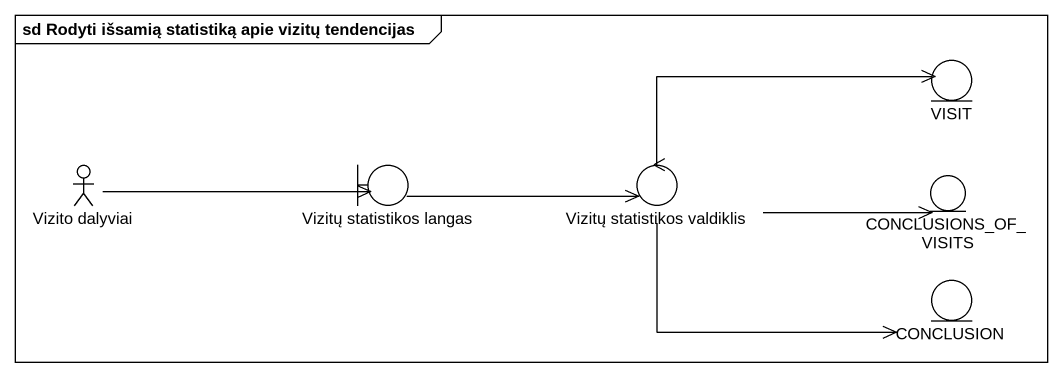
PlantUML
@startuml
mainframe sd Rodyti išsamią statistiką apie vizitų tendencijas
entity VISIT
actor "Vizito dalyviai" as Vizito_dalyviai
boundary "Vizitų statistikos langas" as Vizitų_statistikos_langas
control "Vizitų statistikos valdiklis" as Vizitų_statistikos_valdiklis
entity CONCLUSIONS_OF_VISITS
entity CONCLUSION
Vizito_dalyviai -right-> Vizitų_statistikos_langas
Vizitų_statistikos_langas -right-> Vizitų_statistikos_valdiklis
Vizitų_statistikos_valdiklis -right-> VISIT
Vizitų_statistikos_valdiklis -right-> CONCLUSIONS_OF_VISITS
Vizitų_statistikos_valdiklis -right-> CONCLUSION
@enduml
